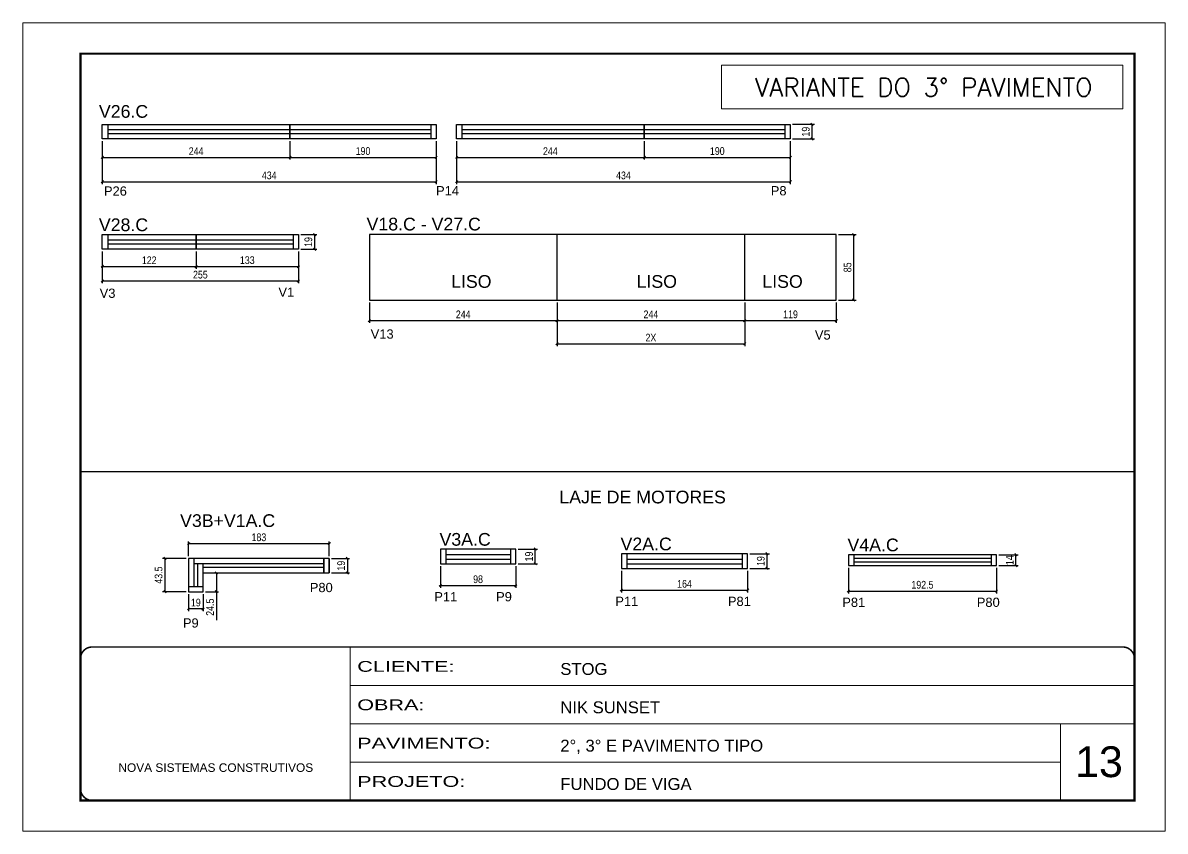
# Model space of a CAD drawing. Header units: millimetres. Extents: x 2437 to 8691, y -1523 to 4121.
# Drawn here: x 2437 to 3922, y -375 to 675 of the extents above; entities that cross this region are included whole.
import ezdxf

# ---------------------------------------------------------------- set-up
doc = ezdxf.new("R2010")
doc.units = ezdxf.units.MM
doc.linetypes.add('CONTINUO', pattern=[0])
doc.linetypes.add('DASHED', pattern=[0.75, 0.5, -0.25])
for name, color, linetype in [('5', 5, 'Continuous'), ('8', 8, 'Continuous'), ('COTA', 241, 'Continuous'), ('NOMENCLATURA', 7, 'Continuous'), ('Painéis', 200, 'Continuous'), ('SARR_2.2x7', 40, 'Continuous'), ('SARR_EDITAR', 141, 'Continuous')]:
    doc.layers.add(name, color=color, linetype=linetype)
for name, color, linetype, lineweight in [('CARIMBO', 255, 'Continuous', 9), ('Folhas', 255, 'Continuous', 9), ('SARRAFO DE PRESSAO', 251, 'DASHED', 9), ('Texto Seção', 7, 'Continuous', 15)]:
    doc.layers.add(name, color=color, linetype=linetype, lineweight=lineweight)
doc.styles.add('ARIAL', font='arial.ttf')
doc.styles.add('COTA TECNICA', font='techl___.ttf', dxfattribs={"height": 10})
doc.styles.add('COTA TECNICA-50', font='techl___.ttf', dxfattribs={"height": 10})
doc.styles.add('REGUA-120', font='ROMANS.shx', dxfattribs={"height": 15})
doc.styles.get("Standard").update_dxf_attribs({"font": 'arial.ttf'})
doc.styles.add('Tecnologia', font='')
doc.styles.get('Tecnologia').set_extended_font_data('Forgotten Futurist')
doc.dimstyles.new('COTA PAINEL-50', dxfattribs={"dimtxt": 10, "dimasz": 3, "dimexe": 3, "dimexo": 3, "dimgap": 3, "dimtad": 1, "dimdec": 1, "dimzin": 12, "dimdsep": 46, "dimtxsty": 'COTA TECNICA-50', "dimblk1": 'OBLIQUE', "dimblk2": 'OBLIQUE', "dimsah": 1, "dimcen": 0.9, "dimclrd": 4, "dimclre": 4, "dimclrt": 240, "dimadec": 1, "dimazin": 3, "dimtfac": 1, "dimtdec": 1, "dimtmove": 0, "dimatfit": 3, "dimfxl": 1, "dimtolj": 1, "dimtzin": 12, "dimarcsym": 0})
doc.dimstyles.new('PAINEL', dxfattribs={"dimtxt": 10, "dimasz": 3, "dimexe": 3, "dimexo": 3, "dimgap": 3, "dimtad": 1, "dimdec": 1, "dimzin": 12, "dimdsep": 46, "dimtxsty": 'COTA TECNICA', "dimblk1": 'OBLIQUE', "dimblk2": 'OBLIQUE', "dimsah": 1, "dimcen": 0.9, "dimclrd": 4, "dimclre": 4, "dimclrt": 240, "dimadec": 1, "dimazin": 3, "dimtfac": 1, "dimtdec": 1, "dimtmove": 0, "dimatfit": 3, "dimfxl": 1, "dimtolj": 1, "dimtzin": 12, "dimarcsym": 0})

# ---------------------------------------------------------------- blocks, each defined once
blk = doc.blocks.new('9999999999')
at = {"color": 30, "linetype": 'CONTINUO'}
for p, q in [((98564.6, 34230.2), (98564.6, 34429.4)), ((98564.6, 34379.6), (99584, 34379.6)), ((98564.6, 34329.8), (99488, 34329.8)), ((99584, 34329.8), (99488, 34329.8)), ((99488, 34329.8), (99488, 34230.2)), ((98564.6, 34280), (99488, 34280))]:
    blk.add_line(p, q, dxfattribs=at)
at = {"color": 30, "linetype": 'CONTINUO', "const_width": 2}
blk.add_lwpolyline([(99584, 34230.2), (99584, 34414.4, 0.414214), (99569, 34429.4), (98229, 34429.4, 0.414214), (98214, 34414.4), (98214, 34245.2, 0.414214), (98229, 34230.2), (99584, 34230.2)], format="xyb", dxfattribs=at)
at = {"layer": 'Folhas'}
blk.add_lwpolyline([(98139, 34190.2), (99624, 34190.2), (99624, 35240.2), (98139, 35240.2)], close=True, dxfattribs=at)
at = {"layer": 'Folhas', "color": 30, "const_width": 3}
blk.add_lwpolyline([(98214, 34230.2), (99584, 34230.2), (99584, 35200.2), (98214, 35200.2)], close=True, dxfattribs=at)
at = {"color": 7, "linetype": 'Continuous', "ltscale": 5, "style": 'ARIAL'}
for s, height, p in [('STOG', 15.48, (98837.7, 34393.1)), ('NIK SUNSET', 15.48, (98837.7, 34343.3)), ('2°, 3° E PAVIMENTO TIPO', 15.483, (98837.7, 34293.5)), ('NOVA SISTEMAS CONSTRUTIVOS', 11.059, (98263.2, 34267.2)), ('FUNDO DE VIGA', 15.483, (98837.7, 34243.7))]:
    blk.add_text(s, height=height, dxfattribs=at).set_placement(p)
at = {"layer": 'Folhas', "color": 7, "style": 'Tecnologia', "width": 1.5}
for s, p in [('CLIENTE:', (98573.7, 34397.2)), ('OBRA:', (98573.7, 34347.3)), ('PAVIMENTO:', (98573.7, 34297.5)), ('PROJETO:', (98573.7, 34247.7))]:
    blk.add_text(s, height=14, dxfattribs=at).set_placement(p)
blk = doc.blocks.new('_Oblique')
at = {"color": 0, "linetype": 'ByBlock', "lineweight": -2}
blk.add_line((-0.5, -0.5), (0.5, 0.5), dxfattribs=at)
blk = doc.blocks.new('*D348')
at = {"layer": 'COTA', "color": 4, "lineweight": -2, "transparency": 16777216}
for p, q in [((2887.8, 312), (2887.8, 285.3)), ((3131.8, 312), (3131.8, 285.3)), ((2887.8, 288.3), (3131.8, 288.3))]:
    blk.add_line(p, q, dxfattribs=at)
at = {"layer": 'Defpoints', "color": 0, "transparency": 16777216}
for p in [(2887.8, 315), (3131.8, 315), (3131.8, 288.3)]:
    blk.add_point(p, dxfattribs=at)
at = {"layer": 'COTA', "color": 4, "lineweight": -2, "transparency": 16777216, "xscale": 3, "yscale": 3, "zscale": 3, "rotation": 180}
blk.add_blockref('_Oblique', (2887.8, 288.3), dxfattribs=at)
at = {"layer": 'COTA', "color": 4, "lineweight": -2, "transparency": 16777216, "xscale": 3, "yscale": 3, "zscale": 3}
blk.add_blockref('_Oblique', (3131.8, 288.3), dxfattribs=at)
at = {"layer": 'COTA', "color": 240, "transparency": 16777216, "insert": (3009.8, 296.4), "char_height": 10, "attachment_point": 5, "style": 'COTA TECNICA'}
blk.add_mtext('\\A1;244', dxfattribs=at)
blk = doc.blocks.new('*D349')
at = {"layer": 'COTA', "color": 4, "lineweight": -2, "transparency": 16777216}
for p, q in [((3131.8, 312), (3131.8, 285.3)), ((3375.8, 312), (3375.8, 285.3)), ((3131.8, 288.3), (3375.8, 288.3))]:
    blk.add_line(p, q, dxfattribs=at)
at = {"layer": 'Defpoints', "color": 0, "transparency": 16777216}
for p in [(3131.8, 315), (3375.8, 315), (3375.8, 288.3)]:
    blk.add_point(p, dxfattribs=at)
at = {"layer": 'COTA', "color": 4, "lineweight": -2, "transparency": 16777216, "xscale": 3, "yscale": 3, "zscale": 3, "rotation": 180}
blk.add_blockref('_Oblique', (3131.8, 288.3), dxfattribs=at)
at = {"layer": 'COTA', "color": 4, "lineweight": -2, "transparency": 16777216, "xscale": 3, "yscale": 3, "zscale": 3}
blk.add_blockref('_Oblique', (3375.8, 288.3), dxfattribs=at)
at = {"layer": 'COTA', "color": 240, "transparency": 16777216, "insert": (3253.8, 296.4), "char_height": 10, "attachment_point": 5, "style": 'COTA TECNICA'}
blk.add_mtext('\\A1;244', dxfattribs=at)
blk = doc.blocks.new('*D360')
at = {"layer": 'COTA', "color": 4, "lineweight": -2, "transparency": 16777216}
for p, q in [((3131.8, 312), (3131.8, 255.2)), ((3375.8, 312), (3375.8, 255.2)), ((3131.8, 258.2), (3375.8, 258.2))]:
    blk.add_line(p, q, dxfattribs=at)
at = {"layer": 'Defpoints', "color": 0, "transparency": 16777216}
for p in [(3131.8, 315), (3375.8, 315), (3375.8, 258.2)]:
    blk.add_point(p, dxfattribs=at)
at = {"layer": 'COTA', "color": 4, "lineweight": -2, "transparency": 16777216, "xscale": 3, "yscale": 3, "zscale": 3, "rotation": 180}
blk.add_blockref('_Oblique', (3131.8, 258.2), dxfattribs=at)
at = {"layer": 'COTA', "color": 4, "lineweight": -2, "transparency": 16777216, "xscale": 3, "yscale": 3, "zscale": 3}
blk.add_blockref('_Oblique', (3375.8, 258.2), dxfattribs=at)
at = {"layer": 'COTA', "color": 240, "transparency": 16777216, "insert": (3253.8, 266.2), "char_height": 10, "attachment_point": 5, "style": 'COTA TECNICA'}
blk.add_mtext('\\A1;2X', dxfattribs=at)
blk = doc.blocks.new('*D361')
at = {"layer": 'COTA', "color": 4, "lineweight": -2, "transparency": 16777216}
for p, q in [((3497.8, 400), (3520.6, 400)), ((3517.6, 315), (3517.6, 400)), ((3497.8, 315), (3520.6, 315))]:
    blk.add_line(p, q, dxfattribs=at)
at = {"layer": 'Defpoints', "color": 0, "transparency": 16777216}
for p in [(3494.8, 400), (3517.6, 400), (3494.8, 315)]:
    blk.add_point(p, dxfattribs=at)
at = {"layer": 'COTA', "color": 4, "lineweight": -2, "transparency": 16777216, "xscale": 3, "yscale": 3, "zscale": 3}
for p, rotation in [((3517.6, 400), 90), ((3517.6, 315), 270)]:
    blk.add_blockref('_Oblique', p, dxfattribs=dict(at, rotation=rotation))
at = {"layer": 'COTA', "color": 240, "transparency": 16777216, "insert": (3509.5, 357.5), "char_height": 10, "attachment_point": 5, "rotation": 90, "style": 'COTA TECNICA'}
blk.add_mtext('\\A1;85', dxfattribs=at)
blk = doc.blocks.new('*D357')
at = {"layer": 'COTA', "color": 4, "lineweight": -2, "transparency": 16777216}
for p, q in [((3375.8, 312), (3375.8, 285.3)), ((3494.8, 312), (3494.8, 285.3)), ((3375.8, 288.3), (3494.8, 288.3))]:
    blk.add_line(p, q, dxfattribs=at)
at = {"layer": 'Defpoints', "color": 0, "transparency": 16777216}
for p in [(3375.8, 315), (3494.8, 315), (3494.8, 288.3)]:
    blk.add_point(p, dxfattribs=at)
at = {"layer": 'COTA', "color": 4, "lineweight": -2, "transparency": 16777216, "xscale": 3, "yscale": 3, "zscale": 3, "rotation": 180}
blk.add_blockref('_Oblique', (3375.8, 288.3), dxfattribs=at)
at = {"layer": 'COTA', "color": 4, "lineweight": -2, "transparency": 16777216, "xscale": 3, "yscale": 3, "zscale": 3}
blk.add_blockref('_Oblique', (3494.8, 288.3), dxfattribs=at)
at = {"layer": 'COTA', "color": 240, "transparency": 16777216, "insert": (3435.3, 296.4), "char_height": 10, "attachment_point": 5, "style": 'COTA TECNICA'}
blk.add_mtext('\\A1;119', dxfattribs=at)
blk = doc.blocks.new('*D343')
at = {"layer": 'COTA', "color": 4, "linetype": 'ByBlock', "lineweight": -2, "transparency": 16777216}
for p, q in [((2540.6, 521.3), (2540.6, 497.4)), ((2784.6, 521.3), (2784.6, 497.4)), ((2540.6, 500.4), (2784.6, 500.4))]:
    blk.add_line(p, q, dxfattribs=at)
at = {"layer": 'Defpoints', "color": 0, "linetype": 'ByBlock', "transparency": 16777216}
for p in [(2540.6, 524.3), (2784.6, 524.3), (2784.6, 500.4)]:
    blk.add_point(p, dxfattribs=at)
at = {"layer": 'COTA', "color": 4, "linetype": 'ByBlock', "lineweight": -2, "transparency": 16777216, "xscale": 3, "yscale": 3, "zscale": 3, "rotation": 180}
blk.add_blockref('_Oblique', (2540.6, 500.4), dxfattribs=at)
at = {"layer": 'COTA', "color": 4, "linetype": 'ByBlock', "lineweight": -2, "transparency": 16777216, "xscale": 3, "yscale": 3, "zscale": 3}
blk.add_blockref('_Oblique', (2784.6, 500.4), dxfattribs=at)
at = {"layer": 'COTA', "color": 240, "linetype": 'ByBlock', "transparency": 16777216, "insert": (2662.6, 508.4), "char_height": 10, "attachment_point": 5, "style": 'COTA TECNICA-50'}
blk.add_mtext('\\A1;244', dxfattribs=at)
blk = doc.blocks.new('*D344')
at = {"layer": 'COTA', "color": 4, "linetype": 'ByBlock', "lineweight": -2, "transparency": 16777216}
for p, q in [((2784.6, 521.3), (2784.6, 497.4)), ((2974.6, 521.3), (2974.6, 497.4)), ((2784.6, 500.4), (2974.6, 500.4))]:
    blk.add_line(p, q, dxfattribs=at)
at = {"layer": 'Defpoints', "color": 0, "linetype": 'ByBlock', "transparency": 16777216}
for p in [(2784.6, 524.3), (2974.6, 524.3), (2974.6, 500.4)]:
    blk.add_point(p, dxfattribs=at)
at = {"layer": 'COTA', "color": 4, "linetype": 'ByBlock', "lineweight": -2, "transparency": 16777216, "xscale": 3, "yscale": 3, "zscale": 3, "rotation": 180}
blk.add_blockref('_Oblique', (2784.6, 500.4), dxfattribs=at)
at = {"layer": 'COTA', "color": 4, "linetype": 'ByBlock', "lineweight": -2, "transparency": 16777216, "xscale": 3, "yscale": 3, "zscale": 3}
blk.add_blockref('_Oblique', (2974.6, 500.4), dxfattribs=at)
at = {"layer": 'COTA', "color": 240, "linetype": 'ByBlock', "transparency": 16777216, "insert": (2879.6, 508.5), "char_height": 10, "attachment_point": 5, "style": 'COTA TECNICA-50'}
blk.add_mtext('\\A1;190', dxfattribs=at)
blk = doc.blocks.new('*D358')
at = {"layer": 'COTA', "color": 4, "lineweight": -2, "transparency": 16777216}
for p, q in [((2540.6, 521.3), (2540.6, 465.7)), ((2974.6, 521.3), (2974.6, 465.7)), ((2540.6, 468.7), (2974.6, 468.7))]:
    blk.add_line(p, q, dxfattribs=at)
at = {"layer": 'Defpoints', "color": 0, "transparency": 16777216}
for p in [(2540.6, 524.3), (2974.6, 524.3), (2974.6, 468.7)]:
    blk.add_point(p, dxfattribs=at)
at = {"layer": 'COTA', "color": 4, "lineweight": -2, "transparency": 16777216, "xscale": 3, "yscale": 3, "zscale": 3, "rotation": 180}
blk.add_blockref('_Oblique', (2540.6, 468.7), dxfattribs=at)
at = {"layer": 'COTA', "color": 4, "lineweight": -2, "transparency": 16777216, "xscale": 3, "yscale": 3, "zscale": 3}
blk.add_blockref('_Oblique', (2974.6, 468.7), dxfattribs=at)
at = {"layer": 'COTA', "color": 240, "transparency": 16777216, "insert": (2757.6, 476.9), "char_height": 10, "attachment_point": 5, "style": 'COTA TECNICA'}
blk.add_mtext('\\A1;434', dxfattribs=at)
blk = doc.blocks.new('*D345')
at = {"layer": 'COTA', "color": 4, "lineweight": -2, "transparency": 16777216}
for p, q in [((3438, 543.3), (3466.3, 543.3)), ((3463.3, 524.3), (3463.3, 543.3)), ((3438, 524.3), (3466.3, 524.3))]:
    blk.add_line(p, q, dxfattribs=at)
at = {"layer": 'Defpoints', "color": 0, "transparency": 16777216}
for p in [(3435, 543.3), (3463.3, 543.3), (3435, 524.3)]:
    blk.add_point(p, dxfattribs=at)
at = {"layer": 'COTA', "color": 4, "lineweight": -2, "transparency": 16777216, "xscale": 3, "yscale": 3, "zscale": 3}
for p, rotation in [((3463.3, 543.3), 90), ((3463.3, 524.3), 270)]:
    blk.add_blockref('_Oblique', p, dxfattribs=dict(at, rotation=rotation))
at = {"layer": 'COTA', "color": 240, "transparency": 16777216, "insert": (3455.2, 533.8), "char_height": 10, "attachment_point": 5, "rotation": 90, "style": 'COTA TECNICA'}
blk.add_mtext('\\A1;19', dxfattribs=at)
blk = doc.blocks.new('*D346')
at = {"layer": 'COTA', "color": 4, "linetype": 'ByBlock', "lineweight": -2, "transparency": 16777216}
for p, q in [((3001.1, 521.3), (3001.1, 497.4)), ((3245.1, 521.3), (3245.1, 497.4)), ((3001.1, 500.4), (3245.1, 500.4))]:
    blk.add_line(p, q, dxfattribs=at)
at = {"layer": 'Defpoints', "color": 0, "linetype": 'ByBlock', "transparency": 16777216}
for p in [(3001.1, 524.3), (3245.1, 524.3), (3245.1, 500.4)]:
    blk.add_point(p, dxfattribs=at)
at = {"layer": 'COTA', "color": 4, "linetype": 'ByBlock', "lineweight": -2, "transparency": 16777216, "xscale": 3, "yscale": 3, "zscale": 3, "rotation": 180}
blk.add_blockref('_Oblique', (3001.1, 500.4), dxfattribs=at)
at = {"layer": 'COTA', "color": 4, "linetype": 'ByBlock', "lineweight": -2, "transparency": 16777216, "xscale": 3, "yscale": 3, "zscale": 3}
blk.add_blockref('_Oblique', (3245.1, 500.4), dxfattribs=at)
at = {"layer": 'COTA', "color": 240, "linetype": 'ByBlock', "transparency": 16777216, "insert": (3123.1, 508.4), "char_height": 10, "attachment_point": 5, "style": 'COTA TECNICA-50'}
blk.add_mtext('\\A1;244', dxfattribs=at)
blk = doc.blocks.new('*D347')
at = {"layer": 'COTA', "color": 4, "linetype": 'ByBlock', "lineweight": -2, "transparency": 16777216}
for p, q in [((3245.1, 521.3), (3245.1, 497.4)), ((3435, 521.3), (3435, 497.4)), ((3245.1, 500.4), (3435, 500.4))]:
    blk.add_line(p, q, dxfattribs=at)
at = {"layer": 'Defpoints', "color": 0, "linetype": 'ByBlock', "transparency": 16777216}
for p in [(3245.1, 524.3), (3435, 524.3), (3435, 500.4)]:
    blk.add_point(p, dxfattribs=at)
at = {"layer": 'COTA', "color": 4, "linetype": 'ByBlock', "lineweight": -2, "transparency": 16777216, "xscale": 3, "yscale": 3, "zscale": 3, "rotation": 180}
blk.add_blockref('_Oblique', (3245.1, 500.4), dxfattribs=at)
at = {"layer": 'COTA', "color": 4, "linetype": 'ByBlock', "lineweight": -2, "transparency": 16777216, "xscale": 3, "yscale": 3, "zscale": 3}
blk.add_blockref('_Oblique', (3435, 500.4), dxfattribs=at)
at = {"layer": 'COTA', "color": 240, "linetype": 'ByBlock', "transparency": 16777216, "insert": (3340.1, 508.5), "char_height": 10, "attachment_point": 5, "style": 'COTA TECNICA-50'}
blk.add_mtext('\\A1;190', dxfattribs=at)
blk = doc.blocks.new('*D359')
at = {"layer": 'COTA', "color": 4, "lineweight": -2, "transparency": 16777216}
for p, q in [((3001.1, 521.3), (3001.1, 465.7)), ((3435, 521.3), (3435, 465.7)), ((3001.1, 468.7), (3435, 468.7))]:
    blk.add_line(p, q, dxfattribs=at)
at = {"layer": 'Defpoints', "color": 0, "transparency": 16777216}
for p in [(3001.1, 524.3), (3435, 524.3), (3435, 468.7)]:
    blk.add_point(p, dxfattribs=at)
at = {"layer": 'COTA', "color": 4, "lineweight": -2, "transparency": 16777216, "xscale": 3, "yscale": 3, "zscale": 3, "rotation": 180}
blk.add_blockref('_Oblique', (3001.1, 468.7), dxfattribs=at)
at = {"layer": 'COTA', "color": 4, "lineweight": -2, "transparency": 16777216, "xscale": 3, "yscale": 3, "zscale": 3}
blk.add_blockref('_Oblique', (3435, 468.7), dxfattribs=at)
at = {"layer": 'COTA', "color": 240, "transparency": 16777216, "insert": (3218.1, 476.9), "char_height": 10, "attachment_point": 5, "style": 'COTA TECNICA'}
blk.add_mtext('\\A1;434', dxfattribs=at)
blk = doc.blocks.new('*D350')
at = {"layer": 'COTA', "color": 4, "linetype": 'ByBlock', "lineweight": -2, "transparency": 16777216}
for p, q in [((2540.6, 378), (2540.6, 355.6)), ((2662.6, 378), (2662.6, 355.6)), ((2540.6, 358.6), (2662.6, 358.6))]:
    blk.add_line(p, q, dxfattribs=at)
at = {"layer": 'Defpoints', "color": 0, "linetype": 'ByBlock', "transparency": 16777216}
for p in [(2540.6, 381), (2662.6, 381), (2662.6, 358.6)]:
    blk.add_point(p, dxfattribs=at)
at = {"layer": 'COTA', "color": 4, "linetype": 'ByBlock', "lineweight": -2, "transparency": 16777216, "xscale": 3, "yscale": 3, "zscale": 3, "rotation": 180}
blk.add_blockref('_Oblique', (2540.6, 358.6), dxfattribs=at)
at = {"layer": 'COTA', "color": 4, "linetype": 'ByBlock', "lineweight": -2, "transparency": 16777216, "xscale": 3, "yscale": 3, "zscale": 3}
blk.add_blockref('_Oblique', (2662.6, 358.6), dxfattribs=at)
at = {"layer": 'COTA', "color": 240, "linetype": 'ByBlock', "transparency": 16777216, "insert": (2601.6, 366.7), "char_height": 10, "attachment_point": 5, "style": 'COTA TECNICA-50'}
blk.add_mtext('\\A1;122', dxfattribs=at)
blk = doc.blocks.new('*D351')
at = {"layer": 'COTA', "color": 4, "linetype": 'ByBlock', "lineweight": -2, "transparency": 16777216}
for p, q in [((2662.6, 378), (2662.6, 355.6)), ((2795.6, 378), (2795.6, 355.6)), ((2662.6, 358.6), (2795.6, 358.6))]:
    blk.add_line(p, q, dxfattribs=at)
at = {"layer": 'Defpoints', "color": 0, "linetype": 'ByBlock', "transparency": 16777216}
for p in [(2662.6, 381), (2795.6, 381), (2795.6, 358.6)]:
    blk.add_point(p, dxfattribs=at)
at = {"layer": 'COTA', "color": 4, "linetype": 'ByBlock', "lineweight": -2, "transparency": 16777216, "xscale": 3, "yscale": 3, "zscale": 3, "rotation": 180}
blk.add_blockref('_Oblique', (2662.6, 358.6), dxfattribs=at)
at = {"layer": 'COTA', "color": 4, "linetype": 'ByBlock', "lineweight": -2, "transparency": 16777216, "xscale": 3, "yscale": 3, "zscale": 3}
blk.add_blockref('_Oblique', (2795.6, 358.6), dxfattribs=at)
at = {"layer": 'COTA', "color": 240, "linetype": 'ByBlock', "transparency": 16777216, "insert": (2729.1, 366.8), "char_height": 10, "attachment_point": 5, "style": 'COTA TECNICA-50'}
blk.add_mtext('\\A1;133', dxfattribs=at)
blk = doc.blocks.new('*D362')
at = {"layer": 'COTA', "color": 4, "lineweight": -2, "transparency": 16777216}
for p, q in [((2540.6, 378), (2540.6, 336.9)), ((2795.6, 378), (2795.6, 336.9)), ((2540.6, 339.9), (2795.6, 339.9))]:
    blk.add_line(p, q, dxfattribs=at)
at = {"layer": 'Defpoints', "color": 0, "transparency": 16777216}
for p in [(2540.6, 381), (2795.6, 381), (2795.6, 339.9)]:
    blk.add_point(p, dxfattribs=at)
at = {"layer": 'COTA', "color": 4, "lineweight": -2, "transparency": 16777216, "xscale": 3, "yscale": 3, "zscale": 3, "rotation": 180}
blk.add_blockref('_Oblique', (2540.6, 339.9), dxfattribs=at)
at = {"layer": 'COTA', "color": 4, "lineweight": -2, "transparency": 16777216, "xscale": 3, "yscale": 3, "zscale": 3}
blk.add_blockref('_Oblique', (2795.6, 339.9), dxfattribs=at)
at = {"layer": 'COTA', "color": 240, "transparency": 16777216, "insert": (2668.1, 348), "char_height": 10, "attachment_point": 5, "style": 'COTA TECNICA'}
blk.add_mtext('\\A1;255', dxfattribs=at)
blk = doc.blocks.new('*D363')
at = {"layer": 'COTA', "color": 4, "lineweight": -2, "transparency": 16777216}
for p, q in [((2798.6, 400), (2819.6, 400)), ((2816.6, 400), (2816.6, 381)), ((2798.6, 381), (2819.6, 381))]:
    blk.add_line(p, q, dxfattribs=at)
at = {"layer": 'Defpoints', "color": 0, "transparency": 16777216}
for p in [(2795.6, 400), (2795.6, 381), (2816.6, 381)]:
    blk.add_point(p, dxfattribs=at)
at = {"layer": 'COTA', "color": 4, "lineweight": -2, "transparency": 16777216, "xscale": 3, "yscale": 3, "zscale": 3}
for p, rotation in [((2816.6, 400), 90), ((2816.6, 381), 270)]:
    blk.add_blockref('_Oblique', p, dxfattribs=dict(at, rotation=rotation))
at = {"layer": 'COTA', "color": 240, "transparency": 16777216, "insert": (2808.5, 390.5), "char_height": 10, "attachment_point": 5, "rotation": 90, "style": 'COTA TECNICA-50'}
blk.add_mtext('\\A1;19', dxfattribs=at)
blk = doc.blocks.new('*D372')
at = {"layer": 'COTA', "color": 4, "lineweight": -2, "transparency": 16777216}
for p, q in [((2652.7, -17.5), (2652.7, 1.5)), ((2835.7, -17.5), (2835.7, 1.5)), ((2835.7, -1.5), (2652.7, -1.5))]:
    blk.add_line(p, q, dxfattribs=at)
at = {"layer": 'Defpoints', "color": 0, "transparency": 16777216}
for p in [(2652.7, -1.5), (2652.7, -20.5), (2835.7, -20.5)]:
    blk.add_point(p, dxfattribs=at)
at = {"layer": 'COTA', "color": 4, "lineweight": -2, "transparency": 16777216, "xscale": 3, "yscale": 3, "zscale": 3, "rotation": 180}
blk.add_blockref('_Oblique', (2652.7, -1.5), dxfattribs=at)
at = {"layer": 'COTA', "color": 4, "lineweight": -2, "transparency": 16777216, "xscale": 3, "yscale": 3, "zscale": 3}
blk.add_blockref('_Oblique', (2835.7, -1.5), dxfattribs=at)
at = {"layer": 'COTA', "color": 240, "transparency": 16777216, "insert": (2744.2, 6.8), "char_height": 10, "attachment_point": 5, "style": 'COTA TECNICA'}
blk.add_mtext('\\A1;183', dxfattribs=at)
blk = doc.blocks.new('*D373')
at = {"layer": 'COTA', "color": 4, "lineweight": -2, "transparency": 16777216}
for p, q in [((2649.7, -20.5), (2619, -20.5)), ((2622, -20.5), (2622, -64)), ((2649.7, -64), (2619, -64))]:
    blk.add_line(p, q, dxfattribs=at)
at = {"layer": 'Defpoints', "color": 0, "transparency": 16777216}
for p in [(2652.7, -20.5), (2622, -64), (2652.7, -64)]:
    blk.add_point(p, dxfattribs=at)
at = {"layer": 'COTA', "color": 4, "lineweight": -2, "transparency": 16777216, "xscale": 3, "yscale": 3, "zscale": 3}
for p, rotation in [((2622, -20.5), 90), ((2622, -64), 270)]:
    blk.add_blockref('_Oblique', p, dxfattribs=dict(at, rotation=rotation))
at = {"layer": 'COTA', "color": 240, "transparency": 16777216, "insert": (2613.8, -42.3), "char_height": 10, "attachment_point": 5, "rotation": 90, "style": 'COTA TECNICA-50'}
blk.add_mtext('\\A1;43.5', dxfattribs=at)
blk = doc.blocks.new('*D374')
at = {"layer": 'COTA', "color": 4, "lineweight": -2, "transparency": 16777216}
for p, q in [((2674.7, -39.5), (2691.9, -39.5)), ((2688.9, -39.5), (2688.9, -64)), ((2674.7, -64), (2691.9, -64)), ((2688.9, -64), (2688.9, -100.9))]:
    blk.add_line(p, q, dxfattribs=at)
at = {"layer": 'Defpoints', "color": 0, "transparency": 16777216}
for p in [(2671.7, -39.5), (2671.7, -64), (2688.9, -64)]:
    blk.add_point(p, dxfattribs=at)
at = {"layer": 'COTA', "color": 4, "lineweight": -2, "transparency": 16777216, "xscale": 3, "yscale": 3, "zscale": 3}
for p, rotation in [((2688.9, -39.5), 90), ((2688.9, -64), 270)]:
    blk.add_blockref('_Oblique', p, dxfattribs=dict(at, rotation=rotation))
at = {"layer": 'COTA', "color": 240, "transparency": 16777216, "insert": (2680.8, -84), "char_height": 10, "attachment_point": 5, "rotation": 90, "style": 'COTA TECNICA-50'}
blk.add_mtext('\\A1;24.5', dxfattribs=at)
blk = doc.blocks.new('*D375')
at = {"layer": 'COTA', "color": 4, "lineweight": -2, "transparency": 16777216}
for p, q in [((2652.7, -67), (2652.7, -89.1)), ((2671.7, -67), (2671.7, -89.1)), ((2671.7, -86.1), (2652.7, -86.1))]:
    blk.add_line(p, q, dxfattribs=at)
at = {"layer": 'Defpoints', "color": 0, "transparency": 16777216}
for p in [(2652.7, -64), (2671.7, -64), (2652.7, -86.1)]:
    blk.add_point(p, dxfattribs=at)
at = {"layer": 'COTA', "color": 4, "lineweight": -2, "transparency": 16777216, "xscale": 3, "yscale": 3, "zscale": 3, "rotation": 180}
blk.add_blockref('_Oblique', (2652.7, -86.1), dxfattribs=at)
at = {"layer": 'COTA', "color": 4, "lineweight": -2, "transparency": 16777216, "xscale": 3, "yscale": 3, "zscale": 3}
blk.add_blockref('_Oblique', (2671.7, -86.1), dxfattribs=at)
at = {"layer": 'COTA', "color": 240, "transparency": 16777216, "insert": (2662.2, -78), "char_height": 10, "attachment_point": 5, "style": 'COTA TECNICA-50'}
blk.add_mtext('\\A1;19', dxfattribs=at)
blk = doc.blocks.new('*D376')
at = {"layer": 'COTA', "color": 4, "lineweight": -2, "transparency": 16777216}
for p, q in [((2838.7, -20.5), (2862.2, -20.5)), ((2859.2, -20.5), (2859.2, -39.5)), ((2838.7, -39.5), (2862.2, -39.5))]:
    blk.add_line(p, q, dxfattribs=at)
at = {"layer": 'Defpoints', "color": 0, "transparency": 16777216}
for p in [(2835.7, -20.5), (2835.7, -39.5), (2859.2, -39.5)]:
    blk.add_point(p, dxfattribs=at)
at = {"layer": 'COTA', "color": 4, "lineweight": -2, "transparency": 16777216, "xscale": 3, "yscale": 3, "zscale": 3}
for p, rotation in [((2859.2, -20.5), 90), ((2859.2, -39.5), 270)]:
    blk.add_blockref('_Oblique', p, dxfattribs=dict(at, rotation=rotation))
at = {"layer": 'COTA', "color": 240, "transparency": 16777216, "insert": (2851.1, -30), "char_height": 10, "attachment_point": 5, "rotation": 90, "style": 'COTA TECNICA'}
blk.add_mtext('\\A1;19', dxfattribs=at)
blk = doc.blocks.new('*D377')
at = {"layer": 'COTA', "color": 4, "linetype": 'ByBlock', "lineweight": -2, "transparency": 16777216}
for p, q in [((2980.1, -30.6), (2980.1, -58.8)), ((3078.1, -30.6), (3078.1, -58.8)), ((2980.1, -55.8), (3078.1, -55.8))]:
    blk.add_line(p, q, dxfattribs=at)
at = {"layer": 'Defpoints', "color": 0, "linetype": 'ByBlock', "transparency": 16777216}
for p in [(2980.1, -27.6), (3078.1, -27.6), (3078.1, -55.8)]:
    blk.add_point(p, dxfattribs=at)
at = {"layer": 'COTA', "color": 4, "linetype": 'ByBlock', "lineweight": -2, "transparency": 16777216, "xscale": 3, "yscale": 3, "zscale": 3, "rotation": 180}
blk.add_blockref('_Oblique', (2980.1, -55.8), dxfattribs=at)
at = {"layer": 'COTA', "color": 4, "linetype": 'ByBlock', "lineweight": -2, "transparency": 16777216, "xscale": 3, "yscale": 3, "zscale": 3}
blk.add_blockref('_Oblique', (3078.1, -55.8), dxfattribs=at)
at = {"layer": 'COTA', "color": 240, "linetype": 'ByBlock', "transparency": 16777216, "insert": (3029.1, -47.7), "char_height": 10, "attachment_point": 5, "style": 'COTA TECNICA-50'}
blk.add_mtext('\\A1;98', dxfattribs=at)
blk = doc.blocks.new('*D378')
at = {"layer": 'COTA', "color": 4, "lineweight": -2, "transparency": 16777216}
for p, q in [((3081.1, -8.6), (3106.5, -8.6)), ((3103.5, -27.6), (3103.5, -8.6)), ((3081.1, -27.6), (3106.5, -27.6))]:
    blk.add_line(p, q, dxfattribs=at)
at = {"layer": 'Defpoints', "color": 0, "transparency": 16777216}
for p in [(3078.1, -8.6), (3103.5, -8.6), (3078.1, -27.6)]:
    blk.add_point(p, dxfattribs=at)
at = {"layer": 'COTA', "color": 4, "lineweight": -2, "transparency": 16777216, "xscale": 3, "yscale": 3, "zscale": 3}
for p, rotation in [((3103.5, -8.6), 90), ((3103.5, -27.6), 270)]:
    blk.add_blockref('_Oblique', p, dxfattribs=dict(at, rotation=rotation))
at = {"layer": 'COTA', "color": 240, "transparency": 16777216, "insert": (3095.4, -18.1), "char_height": 10, "attachment_point": 5, "rotation": 90, "style": 'COTA TECNICA'}
blk.add_mtext('\\A1;19', dxfattribs=at)
blk = doc.blocks.new('*D379')
at = {"layer": 'COTA', "color": 4, "linetype": 'ByBlock', "lineweight": -2, "transparency": 16777216}
for p, q in [((3215.5, -36.6), (3215.5, -64.8)), ((3379.5, -36.6), (3379.5, -64.8)), ((3215.5, -61.8), (3379.5, -61.8))]:
    blk.add_line(p, q, dxfattribs=at)
at = {"layer": 'Defpoints', "color": 0, "linetype": 'ByBlock', "transparency": 16777216}
for p in [(3215.5, -33.6), (3379.5, -33.6), (3379.5, -61.8)]:
    blk.add_point(p, dxfattribs=at)
at = {"layer": 'COTA', "color": 4, "linetype": 'ByBlock', "lineweight": -2, "transparency": 16777216, "xscale": 3, "yscale": 3, "zscale": 3, "rotation": 180}
blk.add_blockref('_Oblique', (3215.5, -61.8), dxfattribs=at)
at = {"layer": 'COTA', "color": 4, "linetype": 'ByBlock', "lineweight": -2, "transparency": 16777216, "xscale": 3, "yscale": 3, "zscale": 3}
blk.add_blockref('_Oblique', (3379.5, -61.8), dxfattribs=at)
at = {"layer": 'COTA', "color": 240, "linetype": 'ByBlock', "transparency": 16777216, "insert": (3297.5, -53.7), "char_height": 10, "attachment_point": 5, "style": 'COTA TECNICA-50'}
blk.add_mtext('\\A1;164', dxfattribs=at)
blk = doc.blocks.new('*D380')
at = {"layer": 'COTA', "color": 4, "lineweight": -2, "transparency": 16777216}
for p, q in [((3382.5, -14.6), (3407.8, -14.6)), ((3404.8, -33.6), (3404.8, -14.6)), ((3382.5, -33.6), (3407.8, -33.6))]:
    blk.add_line(p, q, dxfattribs=at)
at = {"layer": 'Defpoints', "color": 0, "transparency": 16777216}
for p in [(3379.5, -14.6), (3404.8, -14.6), (3379.5, -33.6)]:
    blk.add_point(p, dxfattribs=at)
at = {"layer": 'COTA', "color": 4, "lineweight": -2, "transparency": 16777216, "xscale": 3, "yscale": 3, "zscale": 3}
for p, rotation in [((3404.8, -14.6), 90), ((3404.8, -33.6), 270)]:
    blk.add_blockref('_Oblique', p, dxfattribs=dict(at, rotation=rotation))
at = {"layer": 'COTA', "color": 240, "transparency": 16777216, "insert": (3396.7, -24.1), "char_height": 10, "attachment_point": 5, "rotation": 90, "style": 'COTA TECNICA'}
blk.add_mtext('\\A1;19', dxfattribs=at)
blk = doc.blocks.new('*D381')
at = {"layer": 'COTA', "color": 4, "linetype": 'ByBlock', "lineweight": -2, "transparency": 16777216}
for p, q in [((3510.5, -32.9), (3510.5, -66)), ((3703, -32.9), (3703, -66)), ((3510.5, -63), (3703, -63))]:
    blk.add_line(p, q, dxfattribs=at)
at = {"layer": 'Defpoints', "color": 0, "linetype": 'ByBlock', "transparency": 16777216}
for p in [(3510.5, -29.9), (3703, -29.9), (3703, -63)]:
    blk.add_point(p, dxfattribs=at)
at = {"layer": 'COTA', "color": 4, "linetype": 'ByBlock', "lineweight": -2, "transparency": 16777216, "xscale": 3, "yscale": 3, "zscale": 3, "rotation": 180}
blk.add_blockref('_Oblique', (3510.5, -63), dxfattribs=at)
at = {"layer": 'COTA', "color": 4, "linetype": 'ByBlock', "lineweight": -2, "transparency": 16777216, "xscale": 3, "yscale": 3, "zscale": 3}
blk.add_blockref('_Oblique', (3703, -63), dxfattribs=at)
at = {"layer": 'COTA', "color": 240, "linetype": 'ByBlock', "transparency": 16777216, "insert": (3606.8, -54.9), "char_height": 10, "attachment_point": 5, "style": 'COTA TECNICA-50'}
blk.add_mtext('\\A1;192.5', dxfattribs=at)
blk = doc.blocks.new('*D382')
at = {"layer": 'COTA', "color": 4, "lineweight": -2, "transparency": 16777216}
for p, q in [((3706, -15.9), (3731.4, -15.9)), ((3728.4, -29.9), (3728.4, -15.9)), ((3706, -29.9), (3731.4, -29.9))]:
    blk.add_line(p, q, dxfattribs=at)
at = {"layer": 'Defpoints', "color": 0, "transparency": 16777216}
for p in [(3703, -15.9), (3728.4, -15.9), (3703, -29.9)]:
    blk.add_point(p, dxfattribs=at)
at = {"layer": 'COTA', "color": 4, "lineweight": -2, "transparency": 16777216, "xscale": 3, "yscale": 3, "zscale": 3}
for p, rotation in [((3728.4, -15.9), 90), ((3728.4, -29.9), 270)]:
    blk.add_blockref('_Oblique', p, dxfattribs=dict(at, rotation=rotation))
at = {"layer": 'COTA', "color": 240, "transparency": 16777216, "insert": (3720.3, -22.9), "char_height": 10, "attachment_point": 5, "rotation": 90, "style": 'COTA TECNICA'}
blk.add_mtext('\\A1;14', dxfattribs=at)

msp = doc.modelspace()

# ---------------------------------------------------------------- linework, layer by layer
at = {"layer": '8'}
msp.add_line((3882.34, 92), (2512.34, 92), dxfattribs=at)
at = {"layer": 'Painéis'}
for p, q in [((3131.8, 315.02), (3131.8, 400.02)), ((3375.8, 315.02), (3375.8, 400.02)), ((2835.71, -20.53), (2652.71, -20.53)), ((2652.71, -20.53), (2652.71, -39.53)), ((2652.71, -20.53), (2652.71, -64.03)), ((2835.71, -39.53), (2835.71, -20.53)), ((2671.71, -39.53), (2835.71, -39.53)), ((2671.71, -64.03), (2671.71, -39.53)), ((2652.71, -64.03), (2671.71, -64.03))]:
    msp.add_line(p, q, dxfattribs=at)
at = {"layer": 'Painéis', "linetype": 'ByBlock'}
for p, q in [((3510.54, -15.86), (3510.54, -29.86)), ((3703.04, -15.86), (3510.54, -15.86)), ((3703.04, -29.86), (3703.04, -15.86)), ((3510.54, -29.86), (3703.04, -29.86))]:
    msp.add_line(p, q, dxfattribs=at)
at = {"layer": 'Painéis'}
for points in [[(2784.61, 524.28), (2540.61, 524.28), (2540.61, 543.28), (2784.61, 543.28)], [(2784.61, 543.28), (2974.61, 543.28), (2974.61, 524.28), (2784.61, 524.28)], [(3245.06, 524.28), (3001.06, 524.28), (3001.06, 543.28), (3245.06, 543.28)], [(3245.06, 543.28), (3435.06, 543.28), (3435.06, 524.28), (3245.06, 524.28)], [(2662.61, 381.02), (2540.61, 381.02), (2540.61, 400.02), (2662.61, 400.02)], [(2662.61, 400.02), (2795.61, 400.02), (2795.61, 381.02), (2662.61, 381.02)], [(2887.8, 400.02), (2887.8, 315.02), (3494.82, 315.02), (3494.82, 400.02)]]:
    msp.add_lwpolyline(points, close=True, dxfattribs=at)
at = {"layer": 'Painéis', "linetype": 'ByBlock'}
for points in [[(2980.14, -8.61), (2980.14, -27.61), (3078.14, -27.61), (3078.14, -8.61)], [(3215.5, -14.6), (3215.5, -33.6), (3379.5, -33.6), (3379.5, -14.6)]]:
    msp.add_lwpolyline(points, close=True, dxfattribs=at)
at = {"layer": 'Painéis'}
msp.add_lwpolyline([(2835.71, -20.53), (2835.71, -39.53)], dxfattribs=at)
at = {"layer": 'SARR_2.2x7', "linetype": 'Continuous'}
for p, q in [((2547.61, 543.28), (2547.61, 524.28)), ((2784.61, 536.28), (2547.61, 536.28)), ((2967.6, 536.28), (2784.61, 536.28)), ((2967.6, 543.28), (2967.6, 524.28)), ((3008.06, 543.28), (3008.06, 524.28)), ((3245.06, 536.28), (3008.06, 536.28)), ((3428.04, 536.28), (3245.06, 536.28)), ((3428.04, 543.28), (3428.04, 524.28)), ((2547.61, 531.28), (2784.61, 531.28)), ((2784.61, 531.28), (2967.6, 531.28)), ((3008.06, 531.28), (3245.06, 531.28)), ((3245.06, 531.28), (3428.04, 531.28)), ((2547.61, 400.02), (2547.61, 381.02)), ((2788.6, 393.02), (2547.61, 393.02)), ((2547.61, 388.02), (2788.6, 388.02)), ((2788.6, 400.02), (2788.6, 381.02)), ((2987.14, -8.61), (2987.14, -27.61)), ((3071.14, -8.61), (3071.14, -27.61)), ((3222.5, -14.6), (3222.5, -33.6)), ((3372.5, -14.6), (3372.5, -33.6)), ((2659.71, -20.53), (2659.71, -57.03)), ((2828.71, -27.53), (2659.71, -27.53)), ((2664.71, -57.03), (2664.71, -27.53)), ((2671.71, -39.53), (2671.71, -27.53)), ((2828.71, -39.53), (2828.71, -20.53)), ((2987.14, -15.61), (3071.14, -15.61)), ((2987.14, -21.61), (3071.14, -21.61)), ((3222.5, -21.6), (3372.5, -21.6)), ((3222.5, -27.6), (3372.5, -27.6)), ((3517.54, -15.86), (3517.54, -29.86)), ((3696.04, -15.86), (3696.04, -29.86)), ((2828.71, -32.53), (2671.71, -32.53)), ((2652.71, -57.03), (2671.71, -57.03))]:
    msp.add_line(p, q, dxfattribs=at)
msp.add_lwpolyline([(2828.71, -20.53), (2828.71, -39.53)], dxfattribs=at)
at = {"layer": 'SARR_EDITAR', "linetype": 'Continuous'}
for p, q in [((3696.04, -20.86), (3517.54, -20.86)), ((3517.54, -24.86), (3696.04, -24.86))]:
    msp.add_line(p, q, dxfattribs=at)
at = {"layer": 'Texto Seção'}
msp.add_lwpolyline([(3345.45, 620.22), (3867.43, 620.22), (3867.43, 563.54), (3345.45, 563.54)], close=True, dxfattribs=at)

# ---------------------------------------------------------------- block references
at = {"layer": 'SARRAFO DE PRESSAO', "color": 6, "linetype": 'ByBlock'}
msp.add_blockref('9999999999', (-95701.64, -34565.09), dxfattribs=at)

# ---------------------------------------------------------------- texts
at = {"layer": '5', "linetype": 'Continuous'}
for s, p in [('P26', (2542.76, 450.67)), ('P14', (2974.51, 451.03)), ('P8', (3409.66, 451.03)), ('V3', (2537.21, 317.9)), ('V1', (2769.59, 319.28)), ('V13', (2889.53, 264.85)), ('V5', (3466.98, 263.68)), ('P80', (2810.38, -64.39)), ('P11', (2972.23, -76.36)), ('P9', (3052.57, -76.36)), ('P11', (3207.58, -82.35)), ('P81', (3353.92, -82.35)), ('P81', (3502.62, -83.61)), ('P80', (3677.47, -83.61)), ('P9', (2645.44, -110.45))]:
    msp.add_text(s, height=12, rotation=359.99996, dxfattribs=at).set_placement(p)
at = {"layer": 'CARIMBO', "style": 'ARIAL'}
msp.add_text('13', height=40, dxfattribs=at).set_placement((3805.2, -304.74))
at = {"layer": 'NOMENCLATURA', "linetype": 'Continuous'}
for s, p in [('V26.C', (2536.23, 551.83)), ('V28.C', (2536.18, 404.54)), ('V18.C - V27.C', (2884.17, 405.43)), ('LISO', (2994.05, 330.91)), ('LISO', (3235.2, 330.91)), ('LISO', (3398.69, 330.91)), ('LAJE DE MOTORES', (3134.81, 50.88)), ('V3B+V1A.C', (2641.74, 20.25)), ('V3A.C', (2979, -4.09)), ('V2A.C', (3214.35, -10.08)), ('V4A.C', (3509.39, -11.33))]:
    msp.add_text(s, height=16.5, dxfattribs=at).set_placement(p)
at = {"layer": 'Texto Seção', "insert": (3288.33, 579.65), "char_height": 23.7362, "width": 640.4194, "attachment_point": 7, "style": 'REGUA-120'}
msp.add_mtext('\\pxqc,t6;^JVARIANTE DO 3° PAVIMENTO', dxfattribs=at)

# ---------------------------------------------------------------- dimensions: what is measured, and where the dimension line sits
at = {"layer": 'COTA'}
for base, p1, p2, angle, dimstyle, picture, middle in [((3463.31, 543.28), (3435.04, 524.28), (3435.04, 543.28), 90, 'PAINEL', '*D345', (3455.22, 533.78)), ((2816.57, 381.02), (2795.61, 400.02), (2795.61, 381.02), 90, 'COTA PAINEL-50', '*D363', (2808.48, 390.52)), ((2622.02, -64.03), (2652.71, -20.53), (2652.71, -64.03), 270, 'COTA PAINEL-50', '*D373', (2613.8, -42.28)), ((2688.93, -64.03), (2671.71, -39.53), (2671.71, -64.03), 270, 'COTA PAINEL-50', '*D374', (2680.82, -83.97)), ((2652.71, -86.13), (2671.71, -64.03), (2652.71, -64.03), 180, 'COTA PAINEL-50', '*D375', (2662.21, -78.04))]:
    dim = msp.add_linear_dim(base=base, p1=p1, p2=p2, angle=angle, dimstyle=dimstyle, dxfattribs=at)
    dim.commit()
    dim.dimension.update_dxf_attribs({"geometry": picture, "text_midpoint": middle})
at = {"layer": 'COTA', "color": 1, "linetype": 'ByBlock'}
for base, p1, p2, picture, middle in [((2784.61, 500.36), (2540.61, 524.28), (2784.61, 524.28), '*D343', (2662.61, 508.43)), ((2974.6, 500.36), (2784.61, 524.28), (2974.6, 524.28), '*D344', (2879.61, 508.49)), ((3245.06, 500.36), (3001.06, 524.28), (3245.06, 524.28), '*D346', (3123.06, 508.43)), ((3435.04, 500.36), (3245.06, 524.28), (3435.04, 524.28), '*D347', (3340.05, 508.49)), ((2662.61, 358.62), (2540.61, 381.02), (2662.61, 381.02), '*D350', (2601.61, 366.68)), ((2795.6, 358.62), (2662.61, 381.02), (2795.6, 381.02), '*D351', (2729.11, 366.84)), ((3078.14, -55.79), (2980.14, -27.61), (3078.14, -27.61), '*D377', (3029.14, -47.69)), ((3379.5, -61.78), (3215.5, -33.6), (3379.5, -33.6), '*D379', (3297.5, -53.68)), ((3703.04, -63.04), (3510.54, -29.86), (3703.04, -29.86), '*D381', (3606.79, -54.9))]:
    dim = msp.add_linear_dim(base=base, p1=p1, p2=p2, dimstyle='COTA PAINEL-50', override={"dimarcsym": 1}, dxfattribs=at)
    dim.commit()
    dim.dimension.update_dxf_attribs({"geometry": picture, "text_midpoint": middle})
at = {"layer": 'COTA', "color": 5}
for base, p1, p2, picture, middle in [((2974.6, 468.69), (2540.61, 524.28), (2974.6, 524.28), '*D358', (2757.61, 476.91)), ((3435.04, 468.69), (3001.06, 524.28), (3435.04, 524.28), '*D359', (3218.05, 476.91)), ((2795.6, 339.85), (2540.61, 381.02), (2795.6, 381.02), '*D362', (2668.11, 347.96)), ((3131.8, 288.3), (2887.8, 315.02), (3131.8, 315.02), '*D348', (3009.8, 296.37)), ((3375.8, 288.3), (3131.8, 315.02), (3375.8, 315.02), '*D349', (3253.8, 296.37)), ((3494.82, 288.3), (3375.8, 315.02), (3494.82, 315.02), '*D357', (3435.31, 296.38))]:
    dim = msp.add_linear_dim(base=base, p1=p1, p2=p2, dimstyle='PAINEL', dxfattribs=at)
    dim.commit()
    dim.dimension.update_dxf_attribs({"geometry": picture, "text_midpoint": middle})
for base, p1, p2, angle, picture, middle in [((3517.64, 400.02), (3494.82, 315.02), (3494.82, 400.02), 90, '*D361', (3509.51, 357.52)), ((2652.71, -1.49), (2835.71, -20.53), (2652.71, -20.53), 180, '*D372', (2744.21, 6.75)), ((3103.48, -8.61), (3078.14, -27.61), (3078.14, -8.61), 90, '*D378', (3095.39, -18.11)), ((3404.83, -14.6), (3379.5, -33.6), (3379.5, -14.6), 90, '*D380', (3396.75, -24.1)), ((2859.18, -39.53), (2835.71, -20.53), (2835.71, -39.53), 90, '*D376', (2851.09, -30.03))]:
    dim = msp.add_linear_dim(base=base, p1=p1, p2=p2, angle=angle, dimstyle='PAINEL', dxfattribs=at)
    dim.commit()
    dim.dimension.update_dxf_attribs({"geometry": picture, "text_midpoint": middle})
dim = msp.add_linear_dim(base=(3375.8, 258.16), p1=(3131.8, 315.02), p2=(3375.8, 315.02), text='2X', dimstyle='PAINEL', dxfattribs=at)
dim.commit()
dim.dimension.update_dxf_attribs({"geometry": '*D360', "text_midpoint": (3253.8, 266.22)})
dim = msp.add_linear_dim(base=(3728.38, -15.86), p1=(3703.04, -29.86), p2=(3703.04, -15.86), angle=90, dimstyle='PAINEL', dxfattribs=at)
dim.commit()
dim.dimension.update_dxf_attribs({"geometry": '*D382', "text_midpoint": (3728.38, -22.86), "dimtype": 160})

doc.saveas('drawing.dxf')
